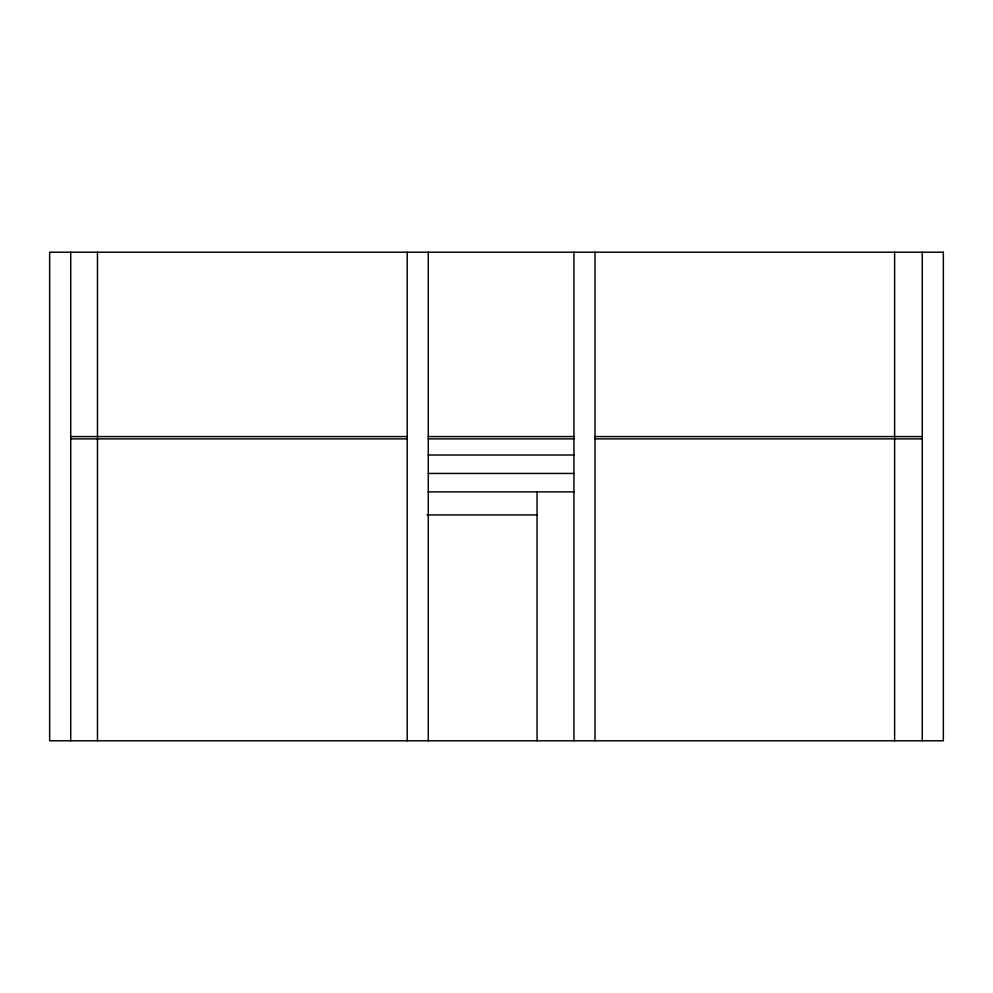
<?xml version="1.0" encoding="UTF-8"?>
<svg xmlns="http://www.w3.org/2000/svg" width="993" height="993" viewBox="0 0 993 993"><rect width="100%" height="100%" fill="white"/><g stroke="black" fill="none" stroke-linecap="round" stroke-linejoin="round"><path stroke-width="1.49" d="M70.726 436.572L407.204 436.572M428.281 436.572L573.942 436.572M595.006 436.572L922.274 436.572M70.726 438.881L407.204 438.881M428.281 438.881L573.942 438.881M595.006 438.881L922.274 438.881M428.281 455.017L573.942 455.017M428.281 473.45L573.942 473.45M428.281 491.895L573.942 491.895M427.015 514.933L537.064 514.933M922.274 252.21L922.274 740.79M894.619 252.21L894.619 437.342M894.619 438.881L894.619 740.79M595.006 252.21L595.006 740.79M573.942 252.21L573.942 740.79M537.064 491.895L537.064 740.79M428.281 252.21L428.281 740.79M407.204 252.21L407.204 740.79M97.463 252.21L97.463 437.342M97.463 438.881L97.463 740.79M70.726 252.21L70.726 740.79M943.35 252.21L49.65 252.21L49.65 740.79L943.35 740.79L943.35 252.21"/></g></svg>
